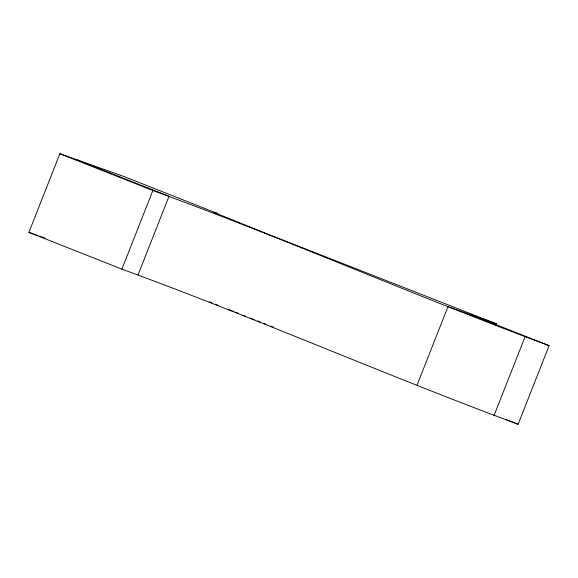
<?xml version="1.0" encoding="UTF-8"?>
<svg xmlns="http://www.w3.org/2000/svg" width="578" height="578" viewBox="0 0 578 578"><rect width="100%" height="100%" fill="white"/><g stroke="black" fill="none" stroke-linecap="round" stroke-linejoin="round"><path stroke-width="0.87" d="M472.139 315.198L549.1 345.637L518.126 424.274C385.136 374.978 255.151 317.77 121.893 269.146L28.9 232.363L59.874 153.726L124.335 176.644L217.328 213.427L213.759 212.336L268.951 234.574L496.292 323.781L495.635 325.457M121.893 269.146L152.867 190.516C286.124 239.14 416.117 296.312 549.1 345.637M138.048 274.89L169.022 196.26L76.029 159.47M417.02 385.244L447.993 306.615L496.292 323.781M493.973 415.69L524.947 337.053M28.9 232.363L37.404 235.383M39.102 235.99L45.055 238.107M257.615 320.963L260.1 321.946M263.416 323.254L265.909 324.229M270.88 326.194L273.365 327.17M59.874 153.726L152.867 190.516M242.883 315.147L245.339 316.115M250.245 318.052L254.334 319.67M505.577 419.31L518.126 424.274M228.339 309.389L233.96 311.621M235.571 312.257L237.977 313.211M209.431 301.875L211.931 302.865M215.254 304.194L217.754 305.184"/></g></svg>
